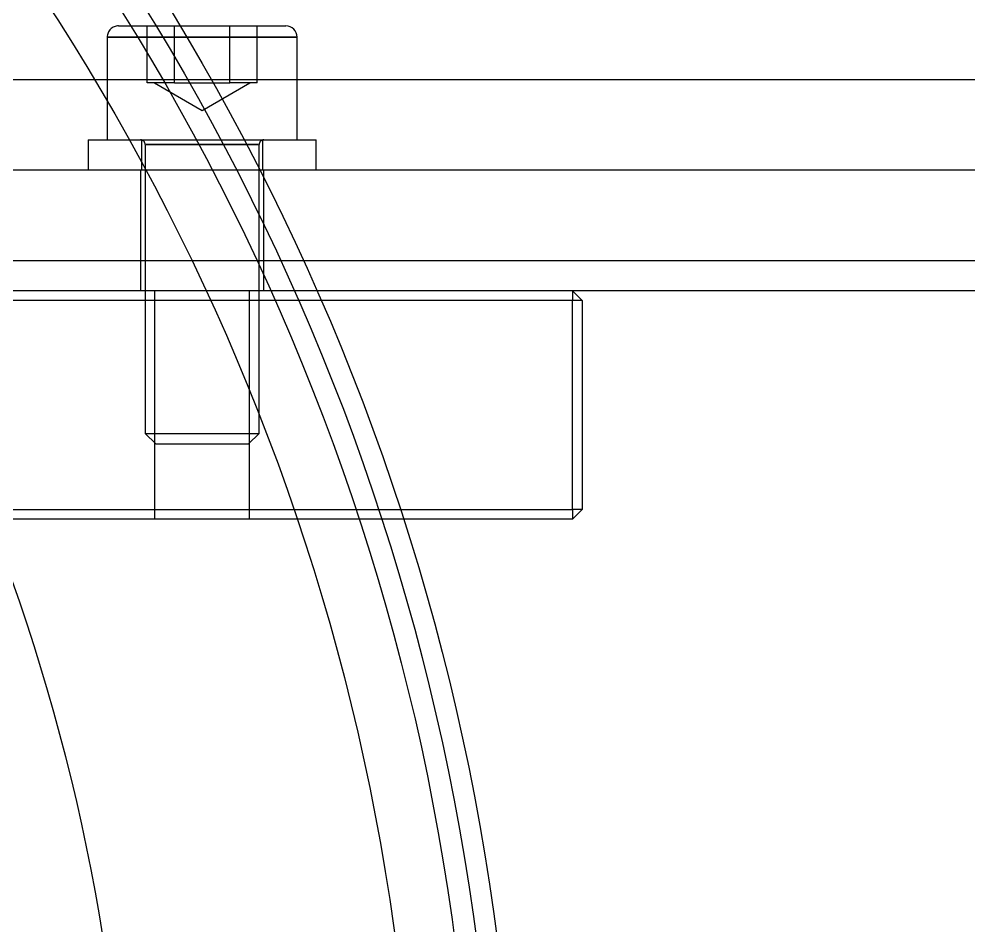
# Model space of a CAD drawing. Header units: metres. Extents: x 0 to 63075, y 0 to 44550.
# Drawn here: x 35792.8 to 35842.8, y 35963.1 to 36010.8 of the extents above; entities that cross this region are included whole.
import ezdxf

# ---------------------------------------------------------------- set-up
doc = ezdxf.new("R2010")
doc.units = ezdxf.units.M
doc.header["$LTSCALE"] = 75
doc.linetypes.add('HIDDEN2', pattern=[4.7625, 3.175, -1.5875])
for name, color, linetype in [('SDM', 7, 'Continuous'), ('SL4', 4, 'Continuous'), ('ST1', 7, 'HIDDEN2')]:
    doc.layers.add(name, color=color, linetype=linetype)

# ---------------------------------------------------------------- blocks, each defined once
blk = doc.blocks.new('A$C6e6623c1')
at = {"layer": 'SL4'}
for p, q in [((320.016, 1687.55), (325.594, 1687.55)), ((321.194, 1686.95), (320.373, 1686.95)), ((326.194, 1686.95), (321.194, 1686.95)), ((326.194, 1681.55), (326.194, 1686.95)), ((378.194, 1684.712), (326.194, 1684.712)), ((323.387, 1681.55), (327.194, 1681.55)), ((327.194, 1679.95), (327.194, 1681.55)), ((378.194, 1679.95), (324.214, 1679.95)), ((381.194, 1675.193), (326.505, 1675.193)), ((381.194, 1673.6), (327.217, 1673.6)), ((340.694, 1673.6), (340.694, 1673.1)), ((341.194, 1673.1), (340.694, 1673.6)), ((340.694, 1673.1), (327.436, 1673.1)), ((341.194, 1673.1), (340.694, 1673.1)), ((340.694, 1662.1), (340.694, 1673.1)), ((341.194, 1673.1), (341.194, 1662.1)), ((331.605, 1662.1), (340.694, 1662.1)), ((341.194, 1662.1), (340.694, 1661.6)), ((340.694, 1662.1), (340.694, 1661.6)), ((341.194, 1662.1), (340.694, 1662.1)), ((340.694, 1661.6), (331.766, 1661.6))]:
    blk.add_line(p, q, dxfattribs=at)
for radius in [125, 123.91, 122.777, 119.686]:
    blk.add_circle((212.763, 1623.35), radius, dxfattribs=at)
for centre, radius, start, end in [((212.763, 1623.35), 104.464, 171.10617, 157.38407), ((325.594, 1686.95), 0.6, 0, 90)]:
    blk.add_arc(centre, radius, start, end, dxfattribs=at)
at = {"layer": 'ST1'}
for p, q in [((316.794, 1687.55), (320.016, 1687.55)), ((318.296, 1684.55), (318.296, 1687.55)), ((319.745, 1684.55), (319.745, 1687.55)), ((322.643, 1684.55), (322.643, 1687.55)), ((324.092, 1684.55), (324.092, 1687.55)), ((316.194, 1686.95), (316.194, 1681.55)), ((316.206, 1686.95), (326.182, 1686.95)), ((326.194, 1686.95), (316.206, 1686.95)), ((381.194, 1684.712), (81.194, 1684.712)), ((326.194, 1684.712), (273.312, 1684.712)), ((319.02, 1684.55), (318.296, 1684.55)), ((318.684, 1684.55), (321.194, 1683.101)), ((319.745, 1684.55), (319.02, 1684.55)), ((319.745, 1684.55), (321.194, 1684.55)), ((321.194, 1684.55), (322.643, 1684.55)), ((321.194, 1683.101), (323.704, 1684.55)), ((323.368, 1684.55), (322.643, 1684.55)), ((324.092, 1684.55), (323.368, 1684.55)), ((315.194, 1681.55), (321.194, 1681.55)), ((315.194, 1681.55), (315.194, 1679.95)), ((317.994, 1681.55), (317.994, 1679.95)), ((321.194, 1681.55), (323.387, 1681.55)), ((324.394, 1679.95), (324.394, 1681.55)), ((318.194, 1681.3), (318.194, 1666.105)), ((318.24, 1681.3), (324.148, 1681.3)), ((324.148, 1681.3), (318.24, 1681.3)), ((324.194, 1666.105), (324.194, 1681.3)), ((324.214, 1679.95), (277.786, 1679.95)), ((317.944, 1679.95), (317.944, 1673.6)), ((324.444, 1673.6), (324.444, 1679.95)), ((378.194, 1675.193), (91.194, 1675.193)), ((326.505, 1675.193), (281.639, 1675.193)), ((327.217, 1673.6), (282.809, 1673.6)), ((318.694, 1673.6), (318.694, 1661.6)), ((323.694, 1661.6), (323.694, 1673.6)), ((327.436, 1673.1), (283.165, 1673.1)), ((318.194, 1666.105), (321.194, 1666.105)), ((318.194, 1666.105), (318.749, 1665.55)), ((321.194, 1666.105), (324.194, 1666.105)), ((323.64, 1665.55), (324.194, 1666.105)), ((318.749, 1665.55), (321.194, 1665.55)), ((321.194, 1665.55), (323.64, 1665.55)), ((289.769, 1662.1), (331.605, 1662.1)), ((331.766, 1661.6), (290.019, 1661.6))]:
    blk.add_line(p, q, dxfattribs=at)
blk.add_circle((212.763, 1623.35), 114.333, dxfattribs=at)
for centre, radius, start, end in [((316.794, 1686.95), 0.6, 90, 180), ((317.944, 1681.3), 0.25, 0, 90), ((324.444, 1681.3), 0.25, 90, 180)]:
    blk.add_arc(centre, radius, start, end, dxfattribs=at)

msp = doc.modelspace()

# ---------------------------------------------------------------- block references
at = {"layer": 'SDM'}
msp.add_blockref('A$C6e6623c1', (35481.239, 34322.916), dxfattribs=at)

doc.saveas('drawing.dxf')
